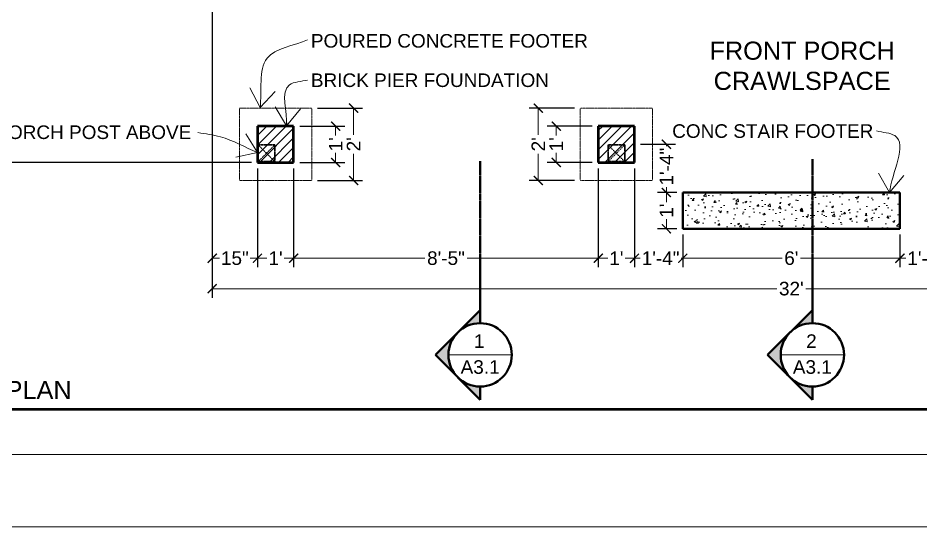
# Model space of a CAD drawing. Header units: inches. Extents: x -4969 to 16721, y 2489 to 24693.
# Drawn here: x 3499.6 to 3799, y 6902.5 to 7071.1 of the extents above; entities that cross this region are included whole.
import ezdxf

# ---------------------------------------------------------------- set-up
doc = ezdxf.new("R2010")
doc.units = ezdxf.units.IN
doc.header["$MEASUREMENT"] = 0
doc.linetypes.add('CENTER', pattern=[2, 1.25, -0.25, 0.25, -0.25])
doc.linetypes.add('DASHED2', pattern=[0.375, 0.25, -0.125])
doc.layers.get('0').update_dxf_attribs({"lineweight": 5})
doc.layers.add('0-NPLT', color=1, linetype='Continuous', plot=False)
for name, color, linetype, lineweight in [('1', 1, 'Continuous', 9), ('2', 6, 'Continuous', 20), ('3', 3, 'Continuous', 30), ('4', 2, 'Continuous', 40), ('5', 4, 'Continuous', 50), ('A-DIMSx', 7, 'Continuous', 9), ('A-LINK', 7, 'Continuous', 40), ('A-TEXTx', 7, 'Continuous', 20)]:
    doc.layers.add(name, color=color, linetype=linetype, lineweight=lineweight)
doc.styles.get("Standard").update_dxf_attribs({"font": 'Arial.ttf'})
doc.dimstyles.get("Standard").update_dxf_attribs({"dimtxt": 3, "dimasz": 2, "dimexe": 0.03125, "dimexo": 0.0625, "dimgap": 0.03125, "dimtad": 0, "dimtoh": 1, "dimdec": 4, "dimlfac": 0.99985, "dimzin": 0, "dimdsep": 46, "dimlunit": 4, "dimtxsty": 'Standard', "dimblk": 'ARCHTICK', "dimblk1": 'ARCHTICK', "dimblk2": 'ARCHTICK', "dimcen": 0.09, "dimclrt": 256, "dimadec": 0, "dimazin": 0, "dimtfac": 1, "dimtdec": 4, "dimtofl": 0, "dimtmove": 0, "dimatfit": 3, "dimfxl": 1, "dimtolj": 1, "dimtzin": 0, "dimarcsym": 0})
pattern_1 = [(45, (3371.9965, 528), (-1.59099026, 1.59099026), [])]

# ---------------------------------------------------------------- blocks, each defined once
blk = doc.blocks.new('BORDER 11X17')
at = {"layer": '0-NPLT', "lineweight": 9, "ltscale": 0.1}
blk.add_lwpolyline([(29864.74, -10461.77), (29048.74, -10461.77), (29048.74, -10989.77), (29864.74, -10989.77), (29864.74, -10461.77)], dxfattribs=at)
blk.add_lwpolyline([(29792.74, -10473.77), (29078.74, -10473.77), (29078.74, -10977.77), (29792.74, -10977.77)], close=True, dxfattribs=at)
blk = doc.blocks.new('Section Callout')
at = {"layer": 'A-LINK', "ltscale": 0.1}
h = blk.add_hatch(color=152, dxfattribs=at)
h.paths.add_polyline_path([(1891.06, 7392.5), (1883.64, 7385.08), (1891.06, 7377.65, -0.198912), (1887.98, 7385.08, -0.198912)])
h.paths.add_polyline_path([(1898.48, 7399.92), (1891.06, 7392.5, -0.198912), (1898.48, 7395.58)])
h.paths.add_polyline_path([(1891.06, 7377.65), (1898.48, 7370.23), (1898.48, 7374.58, -0.198912)])
at = {"layer": 'A-LINK', "color": 152, "ltscale": 0.1}
for p, q in [((1883.64, 7385.08), (1898.48, 7399.92)), ((1898.48, 7399.92), (1898.48, 7395.58)), ((1883.64, 7385.08), (1898.48, 7370.23)), ((1898.48, 7374.58), (1898.48, 7370.23)), ((1898.48, 7370.23), (1898.48, 7355.49))]:
    blk.add_line(p, q, dxfattribs=at)
blk.add_circle((1898.48, 7385.08), 10.5, dxfattribs=at)
blk = doc.blocks.new('_ArchTick')
at = {"color": 0, "linetype": 'ByBlock', "lineweight": 0, "const_width": 0.15}
blk.add_lwpolyline([(-0.5, -0.5), (0.5, 0.5)], dxfattribs=at)
blk = doc.blocks.new('*D139')
at = {"layer": 'A-DIMSx', "color": 0, "lineweight": -2, "ltscale": 0.1, "transparency": 16777216}
for p, q in [((3564, 7103.27), (3564, 6988.51)), ((3579, 7021.25), (3579, 6988.51))]:
    blk.add_line(p, q, dxfattribs=at)
at = {"layer": 'A-DIMSx', "color": 0, "lineweight": 5, "ltscale": 0.1, "transparency": 16777216}
for p, q in [((3564, 6991.51), (3566.37, 6991.51)), ((3579, 6991.51), (3576.62, 6991.51))]:
    blk.add_line(p, q, dxfattribs=at)
at = {"layer": 'Defpoints', "color": 0, "ltscale": 0.1, "transparency": 16777216}
for p in [(3564, 7105.27), (3579, 7023.25), (3579, 6991.51)]:
    blk.add_point(p, dxfattribs=at)
at = {"layer": 'A-DIMSx', "color": 0, "lineweight": 5, "ltscale": 0.1, "transparency": 16777216, "xscale": 3, "yscale": 3, "zscale": 3, "rotation": 180}
blk.add_blockref('_ArchTick', (3564, 6991.51), dxfattribs=at)
at = {"layer": 'A-DIMSx', "color": 0, "lineweight": 5, "ltscale": 0.1, "transparency": 16777216, "xscale": 3, "yscale": 3, "zscale": 3}
blk.add_blockref('_ArchTick', (3579, 6991.51), dxfattribs=at)
at = {"layer": 'A-DIMSx', "ltscale": 0.1, "transparency": 16777216, "insert": (3571.5, 6991.51), "char_height": 4.5, "attachment_point": 5}
blk.add_mtext('\\A1;15"', dxfattribs=at)
blk = doc.blocks.new('*D141')
at = {"layer": 'A-DIMSx', "color": 0, "lineweight": -2, "ltscale": 0.1, "transparency": 16777216}
for p, q in [((3579, 7021.25), (3579, 6988.51)), ((3591, 7021.25), (3591, 6988.51))]:
    blk.add_line(p, q, dxfattribs=at)
at = {"layer": 'A-DIMSx', "color": 0, "lineweight": 5, "ltscale": 0.1, "transparency": 16777216}
for p, q in [((3579, 6991.51), (3582.14, 6991.51)), ((3591, 6991.51), (3587.86, 6991.51))]:
    blk.add_line(p, q, dxfattribs=at)
at = {"layer": 'Defpoints', "color": 0, "ltscale": 0.1, "transparency": 16777216}
for p in [(3579, 7023.25), (3591, 7023.25), (3591, 6991.51)]:
    blk.add_point(p, dxfattribs=at)
at = {"layer": 'A-DIMSx', "color": 0, "lineweight": 5, "ltscale": 0.1, "transparency": 16777216, "xscale": 3, "yscale": 3, "zscale": 3, "rotation": 180}
blk.add_blockref('_ArchTick', (3579, 6991.51), dxfattribs=at)
at = {"layer": 'A-DIMSx', "color": 0, "lineweight": 5, "ltscale": 0.1, "transparency": 16777216, "xscale": 3, "yscale": 3, "zscale": 3}
blk.add_blockref('_ArchTick', (3591, 6991.51), dxfattribs=at)
at = {"layer": 'A-DIMSx', "ltscale": 0.1, "transparency": 16777216, "insert": (3585, 6991.51), "char_height": 4.5, "attachment_point": 5}
blk.add_mtext("\\A1;1'", dxfattribs=at)
blk = doc.blocks.new('*D142')
at = {"layer": 'A-DIMSx', "color": 0, "lineweight": -2, "ltscale": 0.1, "transparency": 16777216}
for p, q in [((3591, 7021.25), (3591, 6988.51)), ((3692, 7021.25), (3692, 6988.51))]:
    blk.add_line(p, q, dxfattribs=at)
at = {"layer": 'A-DIMSx', "color": 0, "lineweight": 5, "ltscale": 0.1, "transparency": 16777216}
for p, q in [((3591, 6991.51), (3634.51, 6991.51)), ((3692, 6991.51), (3648.48, 6991.51))]:
    blk.add_line(p, q, dxfattribs=at)
at = {"layer": 'Defpoints', "color": 0, "ltscale": 0.1, "transparency": 16777216}
for p in [(3591, 7023.25), (3692, 7023.25), (3692, 6991.51)]:
    blk.add_point(p, dxfattribs=at)
at = {"layer": 'A-DIMSx', "color": 0, "lineweight": 5, "ltscale": 0.1, "transparency": 16777216, "xscale": 3, "yscale": 3, "zscale": 3, "rotation": 180}
blk.add_blockref('_ArchTick', (3591, 6991.51), dxfattribs=at)
at = {"layer": 'A-DIMSx', "color": 0, "lineweight": 5, "ltscale": 0.1, "transparency": 16777216, "xscale": 3, "yscale": 3, "zscale": 3}
blk.add_blockref('_ArchTick', (3692, 6991.51), dxfattribs=at)
at = {"layer": 'A-DIMSx', "ltscale": 0.1, "transparency": 16777216, "insert": (3641.5, 6991.51), "char_height": 4.5, "attachment_point": 5}
blk.add_mtext('\\A1;8\'-5"', dxfattribs=at)
blk = doc.blocks.new('*D143')
at = {"layer": 'A-DIMSx', "color": 0, "lineweight": -2, "ltscale": 0.1, "transparency": 16777216}
for p, q in [((3692, 7021.25), (3692, 6988.51)), ((3704, 7021.25), (3704, 6988.51))]:
    blk.add_line(p, q, dxfattribs=at)
at = {"layer": 'A-DIMSx', "color": 0, "lineweight": 5, "ltscale": 0.1, "transparency": 16777216}
for p, q in [((3692, 6991.51), (3695.14, 6991.51)), ((3704, 6991.51), (3700.86, 6991.51))]:
    blk.add_line(p, q, dxfattribs=at)
at = {"layer": 'Defpoints', "color": 0, "ltscale": 0.1, "transparency": 16777216}
for p in [(3692, 7023.25), (3704, 7023.25), (3704, 6991.51)]:
    blk.add_point(p, dxfattribs=at)
at = {"layer": 'A-DIMSx', "color": 0, "lineweight": 5, "ltscale": 0.1, "transparency": 16777216, "xscale": 3, "yscale": 3, "zscale": 3, "rotation": 180}
blk.add_blockref('_ArchTick', (3692, 6991.51), dxfattribs=at)
at = {"layer": 'A-DIMSx', "color": 0, "lineweight": 5, "ltscale": 0.1, "transparency": 16777216, "xscale": 3, "yscale": 3, "zscale": 3}
blk.add_blockref('_ArchTick', (3704, 6991.51), dxfattribs=at)
at = {"layer": 'A-DIMSx', "ltscale": 0.1, "transparency": 16777216, "insert": (3698, 6991.51), "char_height": 4.5, "attachment_point": 5}
blk.add_mtext("\\A1;1'", dxfattribs=at)
blk = doc.blocks.new('*D144')
at = {"layer": 'A-DIMSx', "color": 0, "lineweight": -2, "ltscale": 0.1, "transparency": 16777216}
for p, q in [((3704, 7021.25), (3704, 6988.51)), ((3720, 6999.4), (3720, 6988.51))]:
    blk.add_line(p, q, dxfattribs=at)
at = {"layer": 'A-DIMSx', "color": 0, "lineweight": 5, "ltscale": 0.1, "transparency": 16777216}
for p, q in [((3704, 6991.51), (3705.89, 6991.51)), ((3720, 6991.51), (3719.43, 6991.51))]:
    blk.add_line(p, q, dxfattribs=at)
at = {"layer": 'Defpoints', "color": 0, "ltscale": 0.1, "transparency": 16777216}
for p in [(3704, 7023.25), (3720, 7001.4), (3720, 6991.51)]:
    blk.add_point(p, dxfattribs=at)
at = {"layer": 'A-DIMSx', "color": 0, "lineweight": 5, "ltscale": 0.1, "transparency": 16777216, "xscale": 3, "yscale": 3, "zscale": 3, "rotation": 180}
blk.add_blockref('_ArchTick', (3704, 6991.51), dxfattribs=at)
at = {"layer": 'A-DIMSx', "color": 0, "lineweight": 5, "ltscale": 0.1, "transparency": 16777216, "xscale": 3, "yscale": 3, "zscale": 3}
blk.add_blockref('_ArchTick', (3720, 6991.51), dxfattribs=at)
at = {"layer": 'A-DIMSx', "ltscale": 0.1, "transparency": 16777216, "insert": (3712.66, 6991.51), "char_height": 4.5, "attachment_point": 5}
blk.add_mtext('\\A1;1\'-4"', dxfattribs=at)
blk = doc.blocks.new('*D145')
at = {"layer": 'A-DIMSx', "color": 0, "lineweight": -2, "ltscale": 0.1, "transparency": 16777216}
for p, q in [((3720, 6999.4), (3720, 6988.51)), ((3792, 6999.4), (3792, 6988.51))]:
    blk.add_line(p, q, dxfattribs=at)
at = {"layer": 'A-DIMSx', "color": 0, "lineweight": 5, "ltscale": 0.1, "transparency": 16777216}
for p, q in [((3720, 6991.51), (3752.91, 6991.51)), ((3792, 6991.51), (3759.08, 6991.51))]:
    blk.add_line(p, q, dxfattribs=at)
at = {"layer": 'Defpoints', "color": 0, "ltscale": 0.1, "transparency": 16777216}
for p in [(3720, 7001.4), (3792, 7001.4), (3792, 6991.51)]:
    blk.add_point(p, dxfattribs=at)
at = {"layer": 'A-DIMSx', "color": 0, "lineweight": 5, "ltscale": 0.1, "transparency": 16777216, "xscale": 3, "yscale": 3, "zscale": 3, "rotation": 180}
blk.add_blockref('_ArchTick', (3720, 6991.51), dxfattribs=at)
at = {"layer": 'A-DIMSx', "color": 0, "lineweight": 5, "ltscale": 0.1, "transparency": 16777216, "xscale": 3, "yscale": 3, "zscale": 3}
blk.add_blockref('_ArchTick', (3792, 6991.51), dxfattribs=at)
at = {"layer": 'A-DIMSx', "ltscale": 0.1, "transparency": 16777216, "insert": (3756, 6991.51), "char_height": 4.5, "attachment_point": 5}
blk.add_mtext("\\A1;6'", dxfattribs=at)
blk = doc.blocks.new('*D146')
at = {"layer": 'A-DIMSx', "color": 0, "lineweight": -2, "ltscale": 0.1, "transparency": 16777216}
for p, q in [((3808, 7021.25), (3808, 6988.51)), ((3792, 6999.4), (3792, 6988.51))]:
    blk.add_line(p, q, dxfattribs=at)
at = {"layer": 'A-DIMSx', "color": 0, "lineweight": 5, "ltscale": 0.1, "transparency": 16777216}
for p, q in [((3792, 6991.51), (3793.95, 6991.51)), ((3808, 6991.51), (3807.49, 6991.51))]:
    blk.add_line(p, q, dxfattribs=at)
at = {"layer": 'Defpoints', "color": 0, "ltscale": 0.1, "transparency": 16777216}
for p in [(3808, 7023.25), (3792, 7001.4), (3808, 6991.51)]:
    blk.add_point(p, dxfattribs=at)
at = {"layer": 'A-DIMSx', "color": 0, "lineweight": 5, "ltscale": 0.1, "transparency": 16777216, "xscale": 3, "yscale": 3, "zscale": 3, "rotation": 180}
blk.add_blockref('_ArchTick', (3792, 6991.51), dxfattribs=at)
at = {"layer": 'A-DIMSx', "color": 0, "lineweight": 5, "ltscale": 0.1, "transparency": 16777216, "xscale": 3, "yscale": 3, "zscale": 3}
blk.add_blockref('_ArchTick', (3808, 6991.51), dxfattribs=at)
at = {"layer": 'A-DIMSx', "ltscale": 0.1, "transparency": 16777216, "insert": (3800.72, 6991.51), "char_height": 4.5, "attachment_point": 5}
blk.add_mtext('\\A1;1\'-4"', dxfattribs=at)
blk = doc.blocks.new('*D155')
at = {"layer": 'A-DIMSx', "color": 0, "lineweight": -2, "ltscale": 0.1, "transparency": 16777216}
for p, q in [((3684.09, 7041.25), (3669.12, 7041.25)), ((3684.09, 7017.25), (3669.12, 7017.25))]:
    blk.add_line(p, q, dxfattribs=at)
at = {"layer": 'A-DIMSx', "color": 0, "lineweight": 5, "ltscale": 0.1, "transparency": 16777216}
for p, q in [((3672.12, 7041.25), (3672.12, 7032.36)), ((3672.12, 7017.25), (3672.12, 7026.14))]:
    blk.add_line(p, q, dxfattribs=at)
at = {"layer": 'Defpoints', "color": 0, "ltscale": 0.1, "transparency": 16777216}
for p in [(3672.12, 7041.25), (3686.09, 7041.25), (3686.09, 7017.25)]:
    blk.add_point(p, dxfattribs=at)
at = {"layer": 'A-DIMSx', "color": 0, "lineweight": 5, "ltscale": 0.1, "transparency": 16777216, "xscale": 3, "yscale": 3, "zscale": 3}
for p, rotation in [((3672.12, 7041.25), 90), ((3672.12, 7017.25), 270)]:
    blk.add_blockref('_ArchTick', p, dxfattribs=dict(at, rotation=rotation))
at = {"layer": 'A-DIMSx', "ltscale": 0.1, "transparency": 16777216, "insert": (3672.12, 7029.25), "char_height": 4.5, "attachment_point": 5, "rotation": 90}
blk.add_mtext("\\A1;2'", dxfattribs=at)
blk = doc.blocks.new('*D156')
at = {"layer": 'A-DIMSx', "color": 0, "lineweight": -2, "ltscale": 0.1, "transparency": 16777216}
for p, q in [((3690, 7035.25), (3675.06, 7035.25)), ((3690, 7023.25), (3675.06, 7023.25))]:
    blk.add_line(p, q, dxfattribs=at)
at = {"layer": 'A-DIMSx', "color": 0, "lineweight": 5, "ltscale": 0.1, "transparency": 16777216}
for p, q in [((3678.06, 7035.25), (3678.06, 7032.11)), ((3678.06, 7023.25), (3678.06, 7026.39))]:
    blk.add_line(p, q, dxfattribs=at)
at = {"layer": 'Defpoints', "color": 0, "ltscale": 0.1, "transparency": 16777216}
for p in [(3692, 7035.25), (3678.06, 7023.25), (3692, 7023.25)]:
    blk.add_point(p, dxfattribs=at)
at = {"layer": 'A-DIMSx', "color": 0, "lineweight": 5, "ltscale": 0.1, "transparency": 16777216, "xscale": 3, "yscale": 3, "zscale": 3}
for p, rotation in [((3678.06, 7035.25), 90), ((3678.06, 7023.25), 270)]:
    blk.add_blockref('_ArchTick', p, dxfattribs=dict(at, rotation=rotation))
at = {"layer": 'A-DIMSx', "ltscale": 0.1, "transparency": 16777216, "insert": (3678.06, 7029.25), "char_height": 4.5, "attachment_point": 5, "rotation": 90}
blk.add_mtext("\\A1;1'", dxfattribs=at)
blk = doc.blocks.new('*D157')
at = {"layer": 'A-DIMSx', "color": 0, "lineweight": -2, "ltscale": 0.1, "transparency": 16777216}
for p, q in [((3598.9, 7041.25), (3613.87, 7041.25)), ((3598.9, 7017.25), (3613.87, 7017.25))]:
    blk.add_line(p, q, dxfattribs=at)
at = {"layer": 'A-DIMSx', "color": 0, "lineweight": 5, "ltscale": 0.1, "transparency": 16777216}
for p, q in [((3610.87, 7041.25), (3610.87, 7032.36)), ((3610.87, 7017.25), (3610.87, 7026.14))]:
    blk.add_line(p, q, dxfattribs=at)
at = {"layer": 'Defpoints', "color": 0, "ltscale": 0.1, "transparency": 16777216}
for p in [(3596.9, 7041.25), (3610.87, 7041.25), (3596.9, 7017.25)]:
    blk.add_point(p, dxfattribs=at)
at = {"layer": 'A-DIMSx', "color": 0, "lineweight": 5, "ltscale": 0.1, "transparency": 16777216, "xscale": 3, "yscale": 3, "zscale": 3}
for p, rotation in [((3610.87, 7041.25), 90), ((3610.87, 7017.25), 270)]:
    blk.add_blockref('_ArchTick', p, dxfattribs=dict(at, rotation=rotation))
at = {"layer": 'A-DIMSx', "ltscale": 0.1, "transparency": 16777216, "insert": (3610.87, 7029.25), "char_height": 4.5, "attachment_point": 5, "rotation": 90}
blk.add_mtext("\\A1;2'", dxfattribs=at)
blk = doc.blocks.new('*D158')
at = {"layer": 'A-DIMSx', "color": 0, "lineweight": -2, "ltscale": 0.1, "transparency": 16777216}
for p, q in [((3593, 7035.25), (3607.93, 7035.25)), ((3593, 7023.25), (3607.93, 7023.25))]:
    blk.add_line(p, q, dxfattribs=at)
at = {"layer": 'A-DIMSx', "color": 0, "lineweight": 5, "ltscale": 0.1, "transparency": 16777216}
for p, q in [((3604.93, 7035.25), (3604.93, 7032.11)), ((3604.93, 7023.25), (3604.93, 7026.39))]:
    blk.add_line(p, q, dxfattribs=at)
at = {"layer": 'Defpoints', "color": 0, "ltscale": 0.1, "transparency": 16777216}
for p in [(3591, 7035.25), (3591, 7023.25), (3604.93, 7023.25)]:
    blk.add_point(p, dxfattribs=at)
at = {"layer": 'A-DIMSx', "color": 0, "lineweight": 5, "ltscale": 0.1, "transparency": 16777216, "xscale": 3, "yscale": 3, "zscale": 3}
for p, rotation in [((3604.93, 7035.25), 90), ((3604.93, 7023.25), 270)]:
    blk.add_blockref('_ArchTick', p, dxfattribs=dict(at, rotation=rotation))
at = {"layer": 'A-DIMSx', "ltscale": 0.1, "transparency": 16777216, "insert": (3604.93, 7029.25), "char_height": 4.5, "attachment_point": 5, "rotation": 90}
blk.add_mtext("\\A1;1'", dxfattribs=at)
blk = doc.blocks.new('*D159')
at = {"layer": 'A-DIMSx', "color": 0, "lineweight": -2, "ltscale": 0.1, "transparency": 16777216}
for p, q in [((3718, 7013.27), (3711.58, 7013.27)), ((3718, 7001.27), (3711.58, 7001.27))]:
    blk.add_line(p, q, dxfattribs=at)
at = {"layer": 'A-DIMSx', "color": 0, "lineweight": 5, "ltscale": 0.1, "transparency": 16777216}
for p, q in [((3714.58, 7013.27), (3714.58, 7010.13)), ((3714.58, 7001.27), (3714.58, 7004.42))]:
    blk.add_line(p, q, dxfattribs=at)
at = {"layer": 'Defpoints', "color": 0, "ltscale": 0.1, "transparency": 16777216}
for p in [(3714.58, 7013.27), (3720, 7013.27), (3720, 7001.27)]:
    blk.add_point(p, dxfattribs=at)
at = {"layer": 'A-DIMSx', "color": 0, "lineweight": 5, "ltscale": 0.1, "transparency": 16777216, "xscale": 3, "yscale": 3, "zscale": 3}
for p, rotation in [((3714.58, 7013.27), 90), ((3714.58, 7001.27), 270)]:
    blk.add_blockref('_ArchTick', p, dxfattribs=dict(at, rotation=rotation))
at = {"layer": 'A-DIMSx', "ltscale": 0.1, "transparency": 16777216, "insert": (3714.58, 7007.27), "char_height": 4.5, "attachment_point": 5, "rotation": 90}
blk.add_mtext("\\A1;1'", dxfattribs=at)
blk = doc.blocks.new('*D160')
at = {"layer": 'A-DIMSx', "color": 0, "lineweight": -2, "ltscale": 0.1, "transparency": 16777216}
for p, q in [((3706, 7029.25), (3717.58, 7029.25)), ((3718, 7013.27), (3711.58, 7013.27))]:
    blk.add_line(p, q, dxfattribs=at)
at = {"layer": 'A-DIMSx', "color": 0, "lineweight": 5, "ltscale": 0.1, "transparency": 16777216}
for p, q in [((3714.58, 7029.25), (3714.58, 7028.61)), ((3714.58, 7013.27), (3714.58, 7015.07))]:
    blk.add_line(p, q, dxfattribs=at)
at = {"layer": 'Defpoints', "color": 0, "ltscale": 0.1, "transparency": 16777216}
for p in [(3704, 7029.25), (3714.58, 7029.25), (3720, 7013.27)]:
    blk.add_point(p, dxfattribs=at)
at = {"layer": 'A-DIMSx', "color": 0, "lineweight": 5, "ltscale": 0.1, "transparency": 16777216, "xscale": 3, "yscale": 3, "zscale": 3}
for p, rotation in [((3714.58, 7029.25), 90), ((3714.58, 7013.27), 270)]:
    blk.add_blockref('_ArchTick', p, dxfattribs=dict(at, rotation=rotation))
at = {"layer": 'A-DIMSx', "ltscale": 0.1, "transparency": 16777216, "insert": (3714.58, 7021.84), "char_height": 4.5, "attachment_point": 5, "rotation": 90}
blk.add_mtext('\\A1;1\'-4"', dxfattribs=at)
blk = doc.blocks.new('*D767')
at = {"layer": 'A-DIMSx', "color": 0, "lineweight": -2, "ltscale": 0.25, "transparency": 16777216}
for p, q in [((3562, 7105.27), (3487.01, 7105.27)), ((3577, 7023.25), (3487.01, 7023.25))]:
    blk.add_line(p, q, dxfattribs=at)
at = {"layer": 'A-DIMSx', "color": 0, "lineweight": 5, "ltscale": 0.25, "transparency": 16777216}
for p, q in [((3490.01, 7105.27), (3490.01, 7073)), ((3490.01, 7023.25), (3490.01, 7055.52))]:
    blk.add_line(p, q, dxfattribs=at)
at = {"layer": 'Defpoints', "color": 0, "ltscale": 0.25, "transparency": 16777216}
for p in [(3564, 7105.27), (3490.01, 7023.25), (3579, 7023.25)]:
    blk.add_point(p, dxfattribs=at)
at = {"layer": 'A-DIMSx', "color": 0, "lineweight": 5, "ltscale": 0.25, "transparency": 16777216, "xscale": 3, "yscale": 3, "zscale": 3}
for p, rotation in [((3490.01, 7105.27), 90), ((3490.01, 7023.25), 270)]:
    blk.add_blockref('_ArchTick', p, dxfattribs=dict(at, rotation=rotation))
at = {"layer": 'A-DIMSx', "ltscale": 0.25, "transparency": 16777216, "insert": (3490.01, 7064.26), "char_height": 4.5, "attachment_point": 5, "rotation": 90}
blk.add_mtext('\\A1;6\'-10"', dxfattribs=at)
blk = doc.blocks.new('*D822')
at = {"layer": 'A-DIMSx', "color": 0, "lineweight": -2, "ltscale": 0.25, "transparency": 16777216}
for p, q in [((3564, 7103.27), (3564, 6978.42)), ((3948, 7103.27), (3948, 6978.42))]:
    blk.add_line(p, q, dxfattribs=at)
at = {"layer": 'A-DIMSx', "color": 0, "lineweight": 5, "ltscale": 0.25, "transparency": 16777216}
for p, q in [((3564, 6981.42), (3751.18, 6981.42)), ((3948, 6981.42), (3760.81, 6981.42))]:
    blk.add_line(p, q, dxfattribs=at)
at = {"layer": 'Defpoints', "color": 0, "ltscale": 0.25, "transparency": 16777216}
for p in [(3564, 7105.27), (3948, 7105.27), (3564, 6981.42)]:
    blk.add_point(p, dxfattribs=at)
at = {"layer": 'A-DIMSx', "color": 0, "lineweight": 5, "ltscale": 0.25, "transparency": 16777216, "xscale": 3, "yscale": 3, "zscale": 3, "rotation": 180}
blk.add_blockref('_ArchTick', (3564, 6981.42), dxfattribs=at)
at = {"layer": 'A-DIMSx', "color": 0, "lineweight": 5, "ltscale": 0.25, "transparency": 16777216, "xscale": 3, "yscale": 3, "zscale": 3}
blk.add_blockref('_ArchTick', (3948, 6981.42), dxfattribs=at)
at = {"layer": 'A-DIMSx', "ltscale": 0.25, "transparency": 16777216, "insert": (3756, 6981.42), "char_height": 4.5, "attachment_point": 5}
blk.add_mtext("\\A1;32'", dxfattribs=at)

msp = doc.modelspace()

# ---------------------------------------------------------------- hatches: boundary and pattern name
at = {"layer": '1', "ltscale": 0.25}
h = msp.add_hatch(dxfattribs=at)
h.set_pattern_fill('ANSI31', color=256, scale=18, style=0)
h.set_pattern_definition(pattern_1)
h.paths.add_polyline_path([(3590.9965993, 7023.246602), (3590.9965993, 7035.246602), (3578.9965993, 7035.246602), (3578.9965993, 7023.246602)])
h = msp.add_hatch(dxfattribs=at)
h.set_pattern_fill('ANSI31', color=256, scale=18, style=0)
h.set_pattern_definition(pattern_1)
h.paths.add_polyline_path([(3703.9965993, 7023.246602), (3703.9965993, 7035.246602), (3691.9965993, 7035.246602), (3691.9965993, 7023.246602)])
h = msp.add_hatch(dxfattribs=at)
h.set_pattern_fill('AR-CONC', color=256, style=0)
h.set_pattern_definition([(50, (-1524.0035, 528), (7.172602, -0.6275213), [0.75, -8.25]), (355, (-1524.0035, 528), (-1.3875133, 7.5219213), [0.6, -6.6]), (100.4514, (-1523.406, 527.948), (5.785094, 6.8943954), [0.637402, -7.011421]), (46.1842, (-1524.0035, 530), (10.6724105, -1.65519), [1.125, -12.375]), (96.6356, (-1523.114, 529.862), (9.346627, 9.741179), [0.956103, -10.51713]), (351.1842, (-1524.003, 530), (9.34662, 9.741186), [0.9, -9.9]), (21, (-1523.0035, 529.5), (5.9690705, -4.026189), [0.75, -8.25]), (326, (-1523.0035, 529.5), (2.433153, 7.2515005), [0.6, -6.6]), (71.4514, (-1522.506, 529.1645), (8.402226, 3.225305), [0.637402, -7.011421]), (37.5, (-1524.0035, 528), (0.12159855, 3.3289385), [0, -6.52, 0, -6.7, 0, -6.625]), (7.5, (-1524.0035, 528), (2.6306954, 3.9441171), [0, -3.82, 0, -6.37, 0, -2.525]), (327.5, (-1526.2335, 528), (5.3382244, -0.2255487), [0, -2.5, 0, -7.8, 0, -10.35]), (317.5, (-1527.2335, 528), (5.8318617, 1.0010498), [0, -3.25, 0, -5.18, 0, -7.35])])
h.paths.add_polyline_path([(3719.9965993, 7013.2747155), (3719.9965993, 7001.2747155), (3791.9965993, 7001.2747155), (3791.9965993, 7013.2747155)])

# ---------------------------------------------------------------- linework, layer by layer
at = {"layer": '1', "linetype": 'DASHED2', "ltscale": 0.05}
for p, q in [((3579.2465993, 7029.0247155), (3584.7465993, 7023.5247155)), ((3584.7465993, 7029.0247155), (3579.2465993, 7023.5247155)), ((3695.2465993, 7029.0247155), (3700.7465993, 7023.5247155)), ((3700.7465993, 7029.0247155), (3695.2465993, 7023.5247155))]:
    msp.add_line(p, q, dxfattribs=at)
at = {"layer": '2', "linetype": 'DASHED2', "ltscale": 0.2}
for p, q in [((3572.9965993, 7041.152852), (3572.9965993, 7017.340352)), ((3596.9028493, 7041.246602), (3573.0903493, 7041.246602)), ((3596.9965993, 7017.340352), (3596.9965993, 7041.152852)), ((3685.9965993, 7041.152852), (3685.9965993, 7017.340352)), ((3709.9028493, 7041.246602), (3686.0903493, 7041.246602)), ((3709.9965993, 7017.340352), (3709.9965993, 7041.152852)), ((3572.9965993, 7017.246602), (3596.9965993, 7017.246602)), ((3686.0903493, 7017.246602), (3709.9028493, 7017.246602))]:
    msp.add_line(p, q, dxfattribs=at)
at = {"layer": '2', "color": 152, "ltscale": 0.1}
for p, q in [((3642.3259971, 6959.5008975), (3663.3259971, 6959.5008975)), ((3752.4765176, 6959.5008975), (3773.4765176, 6959.5008975))]:
    msp.add_line(p, q, dxfattribs=at)
at = {"layer": '3', "linetype": 'DASHED2', "ltscale": 0.1}
for p, q in [((3579.2465993, 7029.0247155), (3579.2465993, 7023.5247155)), ((3584.7465993, 7029.0247155), (3579.2465993, 7029.0247155)), ((3584.7465993, 7029.0247155), (3584.7465993, 7023.5247155)), ((3695.2465993, 7029.0247155), (3695.2465993, 7023.5247155)), ((3700.7465993, 7029.0247155), (3695.2465993, 7029.0247155)), ((3700.7465993, 7029.0247155), (3700.7465993, 7023.5247155)), ((3579.2465993, 7023.5247155), (3584.7465993, 7023.5247155)), ((3695.2465993, 7023.5247155), (3700.7465993, 7023.5247155))]:
    msp.add_line(p, q, dxfattribs=at)
at = {"layer": '4', "ltscale": 0.1}
for p, q in [((3719.9965993, 7001.2747155), (3719.9965993, 7013.2747155)), ((3791.9965993, 7013.2747155), (3719.9965993, 7013.2747155)), ((3791.9965993, 7013.2747155), (3791.9965993, 7001.2747155)), ((3791.9965993, 7001.2747155), (3719.9965993, 7001.2747155))]:
    msp.add_line(p, q, dxfattribs=at)
at = {"layer": '5'}
for p, q in [((3590.9965993, 7035.246602), (3578.9965993, 7035.246602)), ((3578.9965993, 7035.246602), (3578.9965993, 7023.246602)), ((3590.9965993, 7035.246602), (3578.9965993, 7035.246602)), ((3578.9965993, 7035.246602), (3578.9965993, 7023.246602)), ((3590.9965993, 7023.246602), (3590.9965993, 7035.246602)), ((3590.9965993, 7023.246602), (3590.9965993, 7035.246602)), ((3703.9965993, 7035.246602), (3691.9965993, 7035.246602)), ((3691.9965993, 7035.246602), (3691.9965993, 7023.246602)), ((3703.9965993, 7035.246602), (3691.9965993, 7035.246602)), ((3691.9965993, 7035.246602), (3691.9965993, 7023.246602)), ((3703.9965993, 7023.246602), (3703.9965993, 7035.246602)), ((3703.9965993, 7023.246602), (3703.9965993, 7035.246602)), ((3578.9965993, 7023.246602), (3590.9965993, 7023.246602)), ((3578.9965993, 7023.246602), (3590.9965993, 7023.246602)), ((3691.9965993, 7023.246602), (3703.9965993, 7023.246602)), ((3691.9965993, 7023.246602), (3703.9965993, 7023.246602))]:
    msp.add_line(p, q, dxfattribs=at)
at = {"layer": '5', "ltscale": 0.1}
msp.add_line((3433.4652443, 6941.5112901), (4073.9965993, 6941.5112901), dxfattribs=at)
at = {"layer": 'A-LINK', "color": 152, "linetype": 'CENTER', "ltscale": 0.15}
for p, q in [((3652.8259971, 6975.1901109), (3652.8259971, 7023.6391241)), ((3762.9765176, 6975.1901109), (3762.9765176, 7024.2941242))]:
    msp.add_line(p, q, dxfattribs=at)

# ---------------------------------------------------------------- block references
at = {"ltscale": 0.1, "xscale": 2, "yscale": 2, "zscale": 2}
msp.add_blockref('BORDER 11X17', (-54749.4783869, 28882.0450796), dxfattribs=at)
at = {"color": 152, "ltscale": 0.1, "xscale": -1, "rotation": 180}
for p in [(1754.3410462, 14344.5764811), (1864.4915667, 14344.5764811)]:
    msp.add_blockref('Section Callout', p, dxfattribs=at)

# ---------------------------------------------------------------- texts
at = {"ltscale": 0.1, "insert": (3437.7705644, 6950.8824436), "char_height": 6, "width": 79.721521148, "attachment_point": 1}
msp.add_mtext('{FOUNDATION PLAN}', dxfattribs=at)
at = {"layer": 'A-LINK', "color": 152, "ltscale": 0.1, "attachment_point": 5}
for s, insert, char_height, width in [('{1}', (3652.515854, 6964.0442485), 4.5, 9.771161836), ('2', (3762.6663745, 6964.0442485), 4.5, 9.771161836), ('{\\H0.75x;A3.1}', (3652.8217393, 6955.4409333), 6, 9.85131083), ('{\\H0.75x;A3.1}', (3762.9722598, 6955.4409333), 6, 9.85131083)]:
    msp.add_mtext(s, dxfattribs=dict(at, insert=insert, char_height=char_height, width=width))
at = {"layer": 'A-TEXTx', "ltscale": 0.1, "char_height": 4.5}
for s, insert, attachment_point in [('{POURED CONCRETE FOOTER}', (3596.7194081, 7063.4889853), 4), ('{BRICK PIER FOUNDATION}', (3596.7194081, 7050.4463035), 4), ('PORCH POST ABOVE', (3557.0539314, 7033.2183175), 6), ('{CONC STAIR FOOTER}', (3783.1981454, 7033.6011804), 6)]:
    msp.add_mtext(s, dxfattribs=dict(at, insert=insert, attachment_point=attachment_point))
at = {"layer": 'A-TEXTx', "ltscale": 0.5, "insert": (3759.5829498, 7063.2666469), "char_height": 6, "width": 104.530359291, "attachment_point": 2}
msp.add_mtext('{FRONT PORCH CRAWLSPACE}', dxfattribs=at)

# ---------------------------------------------------------------- dimensions: what is measured, and where the dimension line sits
at = {"layer": 'A-DIMSx', "ltscale": 0.25}
dim = msp.add_linear_dim(base=(3490.0052982, 7023.246602), p1=(3563.9965993, 7105.2747155), p2=(3578.9965993, 7023.246602), angle=90, dimstyle='Standard', override={"dimtxt": 4.5, "dimasz": 3, "dimexe": 3, "dimexo": 2, "dimgap": 1, "dimlfac": -47.9928, "dimtmove": 1, "dimlwd": 5}, dxfattribs=at)
dim.commit()
dim.dimension.update_dxf_attribs({"geometry": '*D767', "text_midpoint": (3490.0052982, 7064.2606588)})
at = {"layer": 'A-DIMSx', "ltscale": 0.1}
dim = msp.add_linear_dim(base=(3578.9965993, 6991.5069459), p1=(3563.9965993, 7105.2747155), p2=(3578.9965993, 7023.246602), text='15"', dimstyle='Standard', override={"dimtxt": 4.5, "dimasz": 3, "dimexe": 3, "dimexo": 2, "dimgap": 1, "dimlfac": -47.9928, "dimlwd": 5}, dxfattribs=at)
dim.commit()
dim.dimension.update_dxf_attribs({"geometry": '*D139', "text_midpoint": (3571.4965993, 6991.5069459)})
at = {"layer": 'A-DIMSx', "ltscale": 0.25}
dim = msp.add_linear_dim(base=(3563.9965993, 6981.4152551), p1=(3947.9965993, 7105.2747155), p2=(3563.9965993, 7105.2747155), dimstyle='Standard', override={"dimtxt": 4.5, "dimasz": 3, "dimexe": 3, "dimexo": 2, "dimgap": 1, "dimlfac": -47.9928, "dimtmove": 1, "dimlwd": 5}, dxfattribs=at)
dim.commit()
dim.dimension.update_dxf_attribs({"geometry": '*D822', "text_midpoint": (3755.9965993, 6981.4152551)})
at = {"layer": 'A-DIMSx', "ltscale": 0.1}
for base, p1, p2, picture, middle in [((3610.8726238, 7041.246602), (3596.9028493, 7017.246602), (3596.9028493, 7041.246602), '*D157', (3610.8726238, 7029.246602)), ((3672.1205747, 7041.246602), (3686.0903493, 7017.246602), (3686.0903493, 7041.246602), '*D155', (3672.1205747, 7029.246602)), ((3604.9337628, 7023.246602), (3590.9965993, 7035.246602), (3590.9965993, 7023.246602), '*D158', (3604.9337628, 7029.246602)), ((3678.0594358, 7023.246602), (3691.9965993, 7035.246602), (3691.9965993, 7023.246602), '*D156', (3678.0594358, 7029.246602)), ((3714.5754648, 7013.2747155), (3719.9965993, 7001.2747155), (3719.9965993, 7013.2747155), '*D159', (3714.5754648, 7007.2747155))]:
    dim = msp.add_linear_dim(base=base, p1=p1, p2=p2, angle=90, dimstyle='Standard', override={"dimtxt": 4.5, "dimasz": 3, "dimexe": 3, "dimexo": 2, "dimgap": 1, "dimlfac": -47.9928, "dimlwd": 5}, dxfattribs=at)
    dim.commit()
    dim.dimension.update_dxf_attribs({"geometry": picture, "text_midpoint": middle})
dim = msp.add_linear_dim(base=(3714.5807776, 7029.246602), p1=(3719.9965993, 7013.2747155), p2=(3703.9965993, 7029.246602), angle=90, dimstyle='Standard', override={"dimtxt": 4.5, "dimasz": 3, "dimexe": 3, "dimexo": 2, "dimgap": 1, "dimlfac": -47.9928, "dimlwd": 5}, dxfattribs=at)
dim.commit()
dim.dimension.update_dxf_attribs({"geometry": '*D160', "text_midpoint": (3714.5807776, 7021.8394754), "dimtype": 160})
for base, p1, p2, picture, middle in [((3590.9965993, 6991.5069459), (3578.9965993, 7023.246602), (3590.9965993, 7023.246602), '*D141', (3584.9965993, 6991.5069459)), ((3691.9965993, 6991.5069459), (3590.9965993, 7023.246602), (3691.9965993, 7023.246602), '*D142', (3641.4965993, 6991.5069459)), ((3703.9965993, 6991.5069459), (3691.9965993, 7023.246602), (3703.9965993, 7023.246602), '*D143', (3697.9965993, 6991.5069459)), ((3791.9965993, 6991.5069459), (3719.9965993, 7001.3997155), (3791.9965993, 7001.3997155), '*D145', (3755.9965993, 6991.5069459))]:
    dim = msp.add_linear_dim(base=base, p1=p1, p2=p2, dimstyle='Standard', override={"dimtxt": 4.5, "dimasz": 3, "dimexe": 3, "dimexo": 2, "dimgap": 1, "dimlfac": -47.9928, "dimlwd": 5}, dxfattribs=at)
    dim.commit()
    dim.dimension.update_dxf_attribs({"geometry": picture, "text_midpoint": middle})
for base, p1, p2, picture, middle in [((3719.9965993, 6991.5069459), (3703.9965993, 7023.246602), (3719.9965993, 7001.3997155), '*D144', (3712.6602873, 6991.5069459)), ((3807.9965993, 6991.5069459), (3791.9965993, 7001.3997155), (3807.9965993, 7023.246602), '*D146', (3800.7172202, 6991.5069459))]:
    dim = msp.add_linear_dim(base=base, p1=p1, p2=p2, dimstyle='Standard', override={"dimtxt": 4.5, "dimasz": 3, "dimexe": 3, "dimexo": 2, "dimgap": 1, "dimlfac": -47.9928, "dimlwd": 5}, dxfattribs=at)
    dim.commit()
    dim.dimension.update_dxf_attribs({"geometry": picture, "text_midpoint": middle, "dimtype": 160})

# ---------------------------------------------------------------- leaders
at = {"layer": 'A-TEXTx', "path_type": 1}
for points in [[(3579.8592229, 7041.4509966), (3582.1829477, 7057.7355993), (3595.6378386, 7063.9029483)], [(3588.6414202, 7035.3471474), (3589.6169391, 7048.9715622), (3595.6378386, 7050.5471862)], [(3578.9965993, 7026.5027408), (3566.7132215, 7031.7261606), (3559.2556988, 7033.1432936)], [(3788.5775045, 7013.2747155), (3790.3006144, 7032.1264391), (3784.2797149, 7033.7020631)]]:
    msp.add_leader(points, dimstyle='Standard', override={"dimasz": 6, "dimgap": 1, "dimldrblk": 'Open90', "dimlwd": -1}, dxfattribs=at)

doc.saveas('drawing.dxf')
